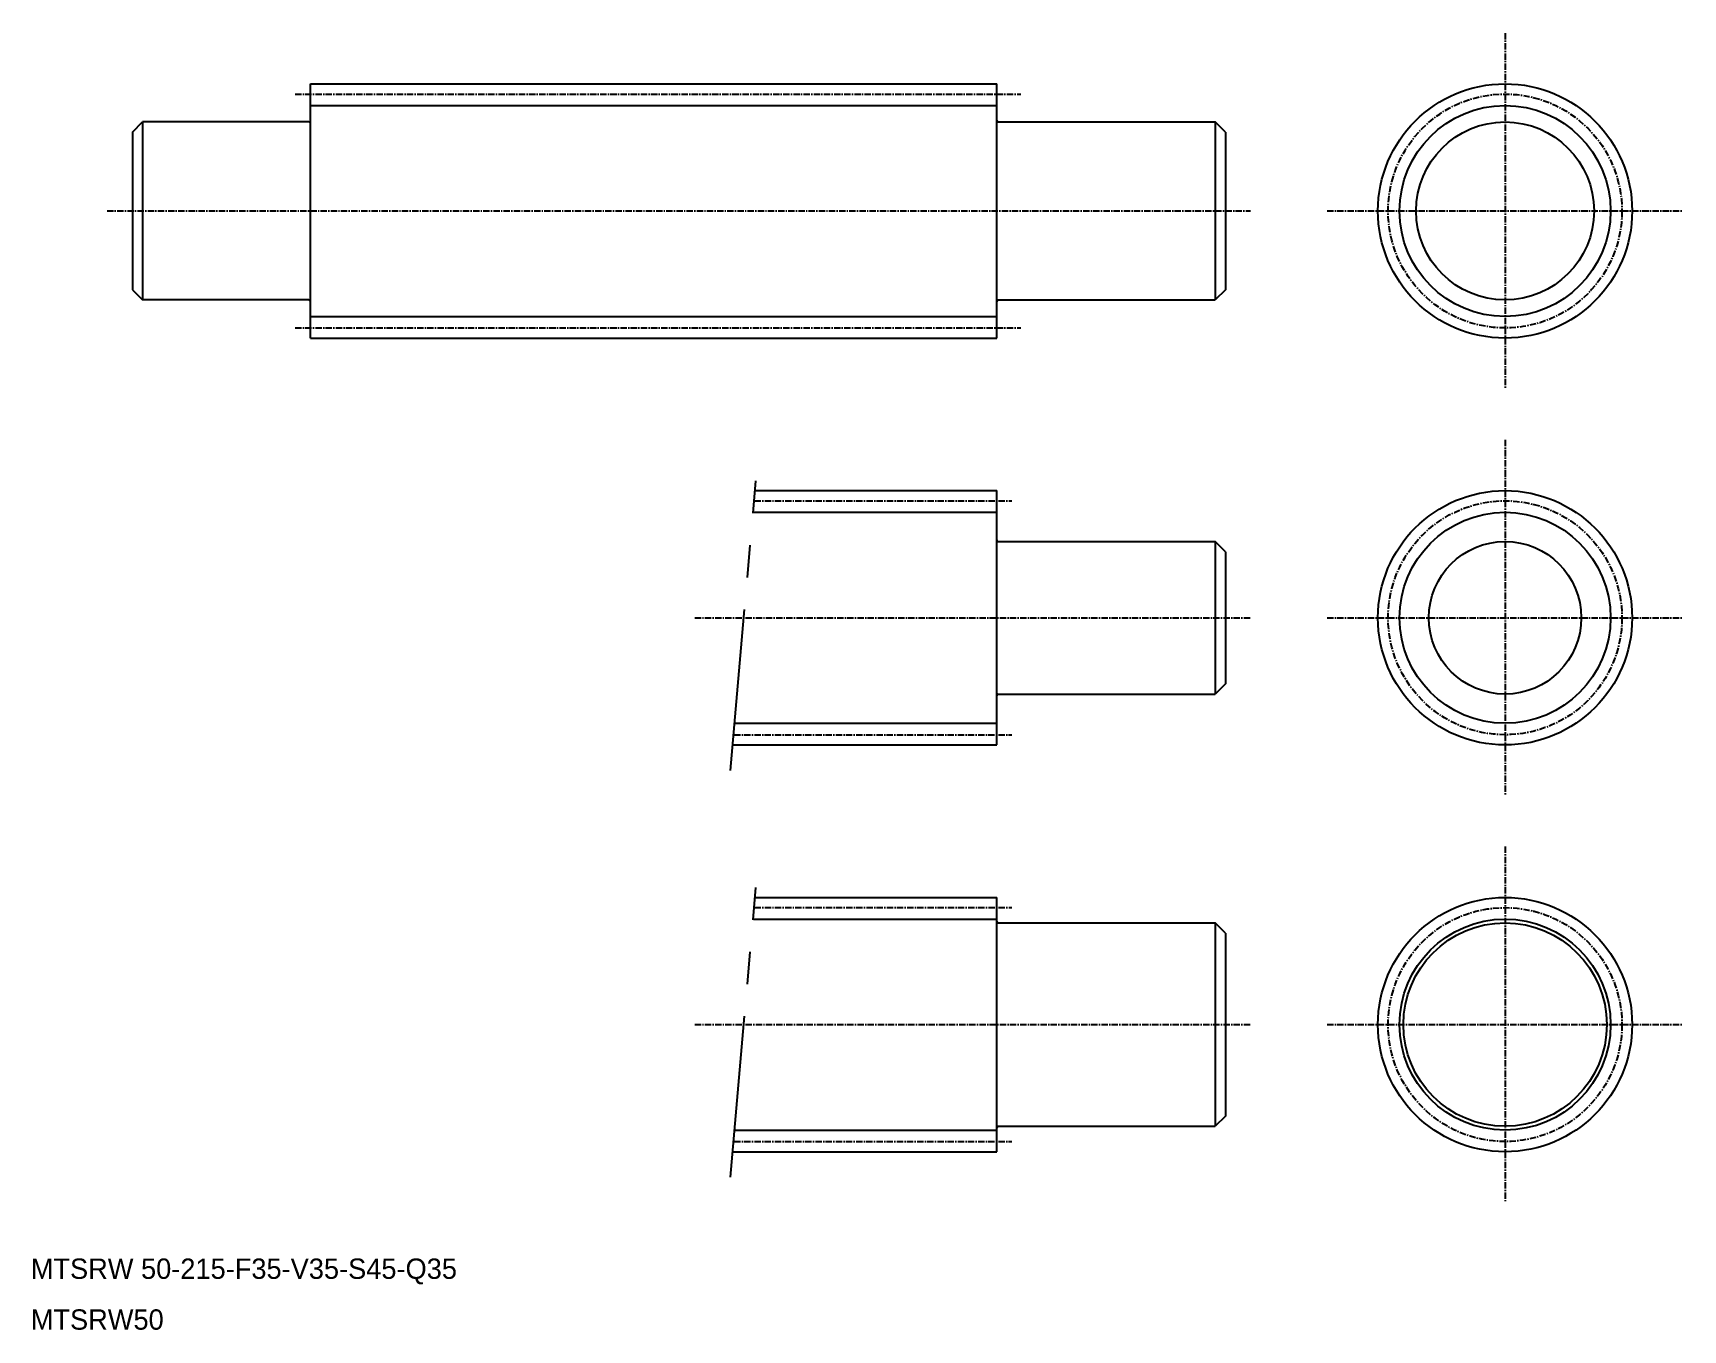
# Model space of a CAD drawing. Extents: x 10 to 335, y 10 to 265.
import ezdxf

# ---------------------------------------------------------------- set-up
doc = ezdxf.new("R2010")
doc.units = 0
doc.linetypes.add('CENTER', pattern=[2, 1.25, -0.25, 0.25, -0.25])
doc.linetypes.add('PHANTOM', pattern=[63.5, 31.75, -6.35, 6.35, -6.35, 6.35, -6.35])
doc.layers.get('0').update_dxf_attribs({"linetype": 'CONTINUOUS'})
doc.layers.add('CENTER', color=1, linetype='CENTER')

msp = doc.modelspace()

# ---------------------------------------------------------------- linework, layer by layer
at = {"color": 7, "linetype": 'CONTINUOUS'}
for p, q in [((65, 255), (200, 255)), ((65, 205), (65, 255)), ((200, 205), (200, 255)), ((30, 245.5), (32, 247.5)), ((64.7, 247.5), (32, 247.5)), ((32, 247.5), (32, 212.5)), ((200.3, 247.5), (243, 247.5)), ((243, 247.5), (243, 212.5)), ((245, 245.5), (243, 247.5)), ((30, 245.5), (30, 214.5)), ((245, 245.5), (245, 214.5)), ((30, 214.5), (32, 212.5)), ((245, 214.5), (243, 212.5)), ((64.7, 212.5), (32, 212.5)), ((200.3, 212.5), (243, 212.5)), ((200, 205), (200, 209.25)), ((65, 205), (200, 205)), ((98.75, 205), (98.75, 205)), ((132.5, 205), (132.5, 205)), ((152.55, 175), (200, 175)), ((200, 125), (200, 175)), ((200.3, 165), (243, 165)), ((243, 165), (243, 135)), ((245, 163), (243, 165)), ((245, 163), (245, 137)), ((245, 137), (243, 135)), ((200.3, 135), (243, 135)), ((200, 125), (200, 129.25)), ((148.18, 125), (200, 125)), ((152.55, 95), (200, 95)), ((200, 45), (200, 95)), ((200.3, 90), (243, 90)), ((243, 90), (243, 50)), ((245, 88), (243, 90)), ((245, 88), (245, 52)), ((245, 52), (243, 50)), ((200, 45), (200, 49.25)), ((200.3, 50), (243, 50)), ((148.18, 45), (200, 45))]:
    msp.add_line(p, q, dxfattribs=at)
at = {"color": 3, "linetype": 'CONTINUOUS'}
for p, q in [((65, 250.75), (200, 250.75)), ((65, 209.25), (200, 209.25)), ((152.18, 170.75), (200, 170.75)), ((148.55, 129.25), (200, 129.25)), ((152.18, 90.75), (200, 90.75)), ((148.55, 49.25), (200, 49.25))]:
    msp.add_line(p, q, dxfattribs=at)
at = {"color": 3, "linetype": 'PHANTOM'}
for p, q in [((147.64, 120), (152.89, 180)), ((147.64, 40), (152.89, 100))]:
    msp.add_line(p, q, dxfattribs=at)
at = {"color": 7, "linetype": 'CONTINUOUS'}
for centre, radius in [((300, 230), 25), ((300, 230), 17.5), ((300, 150), 25), ((300, 150), 15), ((300, 70), 25), ((300, 70), 20)]:
    msp.add_circle(centre, radius, dxfattribs=at)
at = {"color": 3, "linetype": 'CONTINUOUS'}
for centre in [(300, 230), (300, 150), (300, 70)]:
    msp.add_circle(centre, 20.75, dxfattribs=at)
at = {"color": 7, "linetype": 'CONTINUOUS'}
for centre, start, end in [((64.7, 247.8), 270, 360), ((64.7, 247.8), 270, 360), ((200.3, 247.8), 180, 270), ((64.7, 212.2), 0, 90), ((200.3, 212.2), 90, 180), ((200.3, 165.3), 180, 270), ((200.3, 134.7), 90, 180), ((200.3, 90.3), 180, 270), ((200.3, 49.7), 90, 180)]:
    msp.add_arc(centre, 0.3, start, end, dxfattribs=at)
at = {"layer": 'CENTER', "color": 1, "linetype": 'CENTER'}
for p, q in [((300, 265), (300, 195)), ((62, 253), (204.72, 253)), ((25, 230), (249.9, 230)), ((265, 230), (335, 230)), ((62, 207), (204.72, 207)), ((300, 185), (300, 115)), ((152.38, 173), (203, 173)), ((140.61, 150), (249.9, 150)), ((265, 150), (335, 150)), ((148.35, 127), (203, 127)), ((300, 105), (300, 35)), ((152.38, 93), (203, 93)), ((140.61, 70), (249.9, 70)), ((265, 70), (335, 70)), ((148.35, 47), (203, 47))]:
    msp.add_line(p, q, dxfattribs=at)
for centre in [(300, 230), (300, 150), (300, 70)]:
    msp.add_circle(centre, 23, dxfattribs=at)

# ---------------------------------------------------------------- texts
at = {"color": 7, "linetype": 'CONTINUOUS'}
for s, p in [('MTSRW 50-215-F35-V35-S45-Q35', (10, 20)), ('MTSRW50', (10, 10))]:
    msp.add_text(s, height=4, dxfattribs=at).set_placement(p)

doc.saveas('drawing.dxf')
